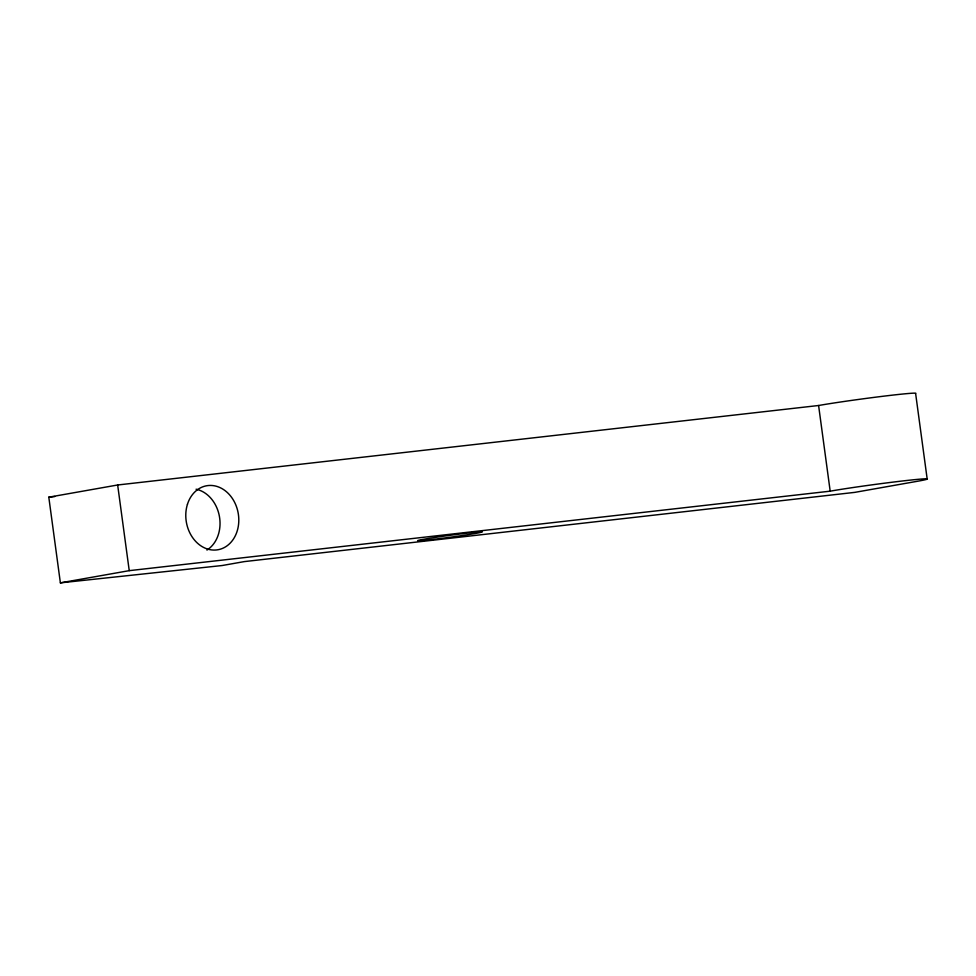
<?xml version="1.0" encoding="UTF-8"?>
<svg xmlns="http://www.w3.org/2000/svg" width="976" height="976" viewBox="0 0 976 976"><rect width="100%" height="100%" fill="white"/><g stroke="black" fill="none" stroke-linecap="round" stroke-linejoin="round"><path stroke-width="1.46" d="M60.378 582.855L129.235 570.655L830.186 491.172A54.168 1.61 -7.7 0 1 905.081 480.68A54.168 1.61 -7.7 0 1 917.391 481.278L854.793 492.368L244.329 561.603L222.125 565.531L60.378 582.855L48.8 497.187L117.657 484.987L818.596 405.504A54.168 1.61 -7.7 0 1 881.157 396.488A54.168 1.61 -7.7 0 1 915.622 393.499L927.2 479.167M48.8 497.187L54.851 496.54M818.596 405.504L830.186 491.172M117.657 484.987L129.235 570.655M196.078 489.22A32.501 26.315 80 0 1 219.417 516.438A32.501 26.315 80 0 1 206.949 550.074M431.27 539.606A32.501 0.964 -7.7 0 0 482.095 532.042A32.501 0.964 -7.7 0 0 436.784 537.178A32.501 0.964 -7.7 0 0 431.27 539.606M187.465 504.226A32.501 26.315 80 0 0 216.648 549.939A32.501 26.315 80 0 0 232.776 499.09A32.501 26.315 80 0 0 187.465 504.226"/></g></svg>
